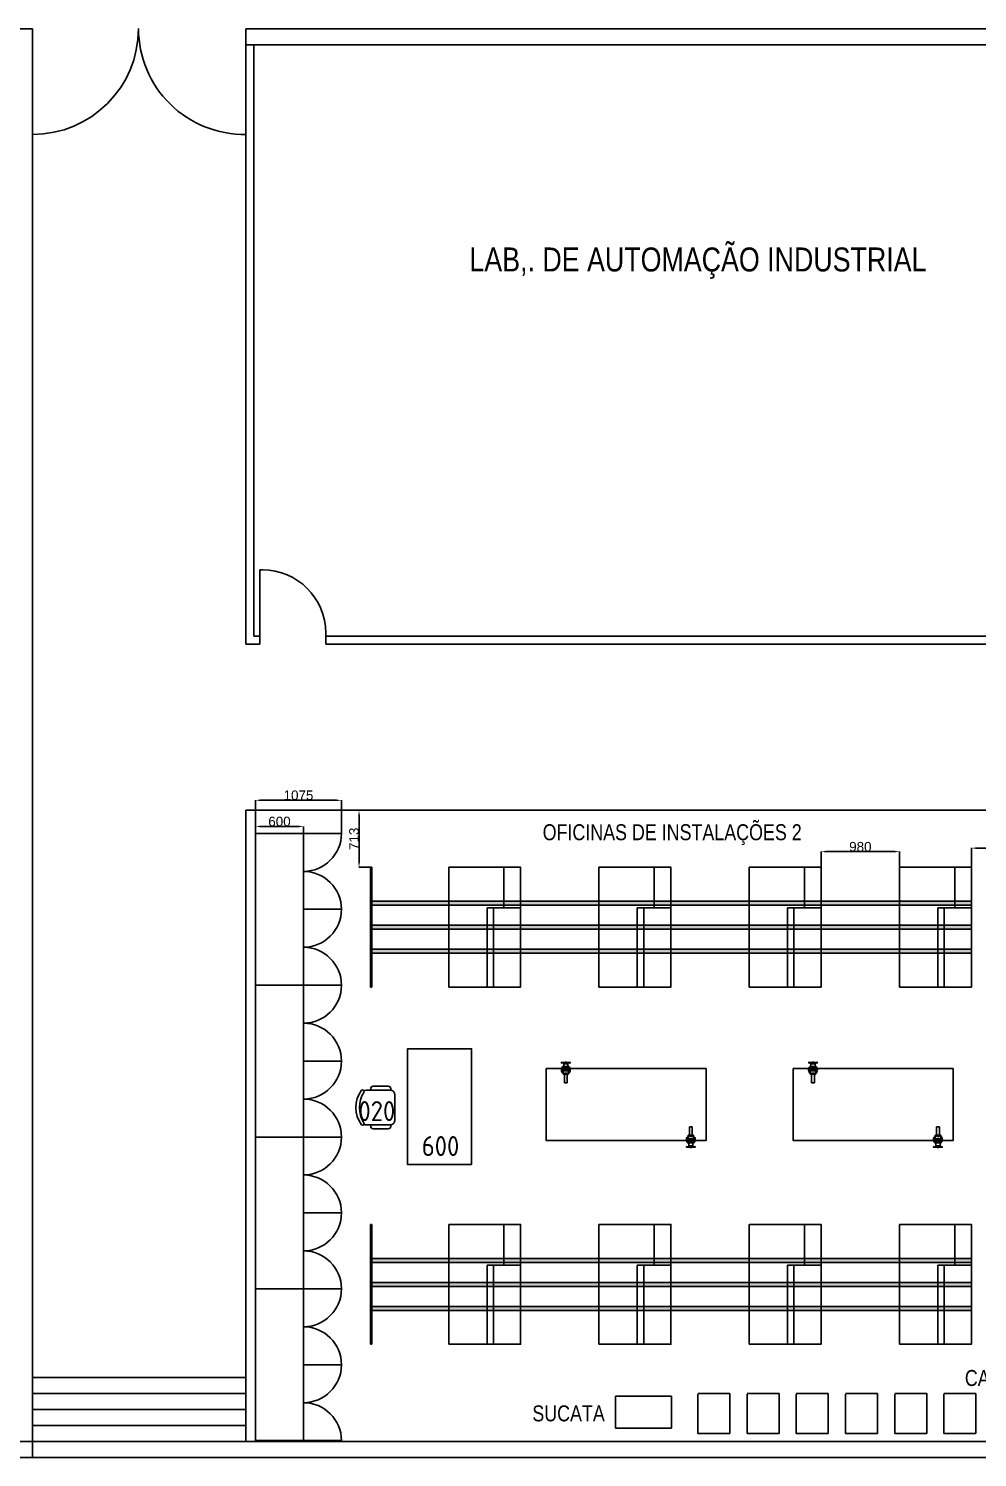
# Model space of a CAD drawing. Header units: millimetres. Extents: x 18768 to 1484868, y -11027 to 520152.
# Drawn here: x 671587 to 683458, y 148345 to 166229 of the extents above; entities that cross this region are included whole.
import ezdxf
from ezdxf.enums import TextEntityAlignment as Align

# ---------------------------------------------------------------- set-up
doc = ezdxf.new("R2010")
doc.units = ezdxf.units.MM
for name, color, linetype in [('4-MOBILIA', 4, 'Continuous'), ('A Construir', 1, 'Continuous'), ('L025-CONTORNO', 7, 'Continuous'), ('L025-TEXTO', 7, 'Continuous'), ('L035-ARRANJO-ADQUIRIR', 102, 'Continuous'), ('L035-TEXTO', 40, 'Continuous'), ('PAREDES', 7, 'Continuous')]:
    doc.layers.add(name, color=color, linetype=linetype)
doc.styles.add('ISO-CP--25', font='isocp.shx', dxfattribs={"height": 250})
doc.styles.get("Standard").update_dxf_attribs({"font": 'arial.ttf'})
doc.dimstyles.new('ISO-25', dxfattribs={"dimtxt": 2.5, "dimasz": 2.5, "dimexe": 1.25, "dimexo": 0.625, "dimtad": 1, "dimtxsty": 'Standard', "dimcen": 2.5, "dimadec": 0, "dimazin": 0, "dimtfac": 1, "dimtmove": 0, "dimatfit": 3, "dimfxl": 1, "dimarcsym": 0})

# ---------------------------------------------------------------- blocks, each defined once
blk = doc.blocks.new('*D191')
at = {"color": 0, "lineweight": -2, "transparency": 16777216}
for p, q in [((681504, 155732), (681504, 155928)), ((682424, 155927), (681564, 155927)), ((682484, 155732), (682484, 155928))]:
    blk.add_line(p, q, dxfattribs=at)
at = {"color": 0, "lineweight": 15, "transparency": 16777216}
for points in [[(681564, 155937), (681564, 155917), (681504, 155927)], [(682424, 155937), (682424, 155917), (682484, 155927)]]:
    blk.add_solid(points, dxfattribs=at)
at = {"layer": 'DEFPOINTS', "color": 0, "lineweight": 15, "transparency": 16777216}
for p in [(681504, 155927), (681504, 155731), (682484, 155731)]:
    blk.add_point(p, dxfattribs=at)
at = {"color": 0, "transparency": 16777216, "insert": (681994, 155988), "char_height": 120, "attachment_point": 5}
blk.add_mtext('980', dxfattribs=at)
blk = doc.blocks.new('*D188')
at = {"color": 0, "lineweight": -2, "transparency": 16777216}
for p, q in [((675863, 156445), (675719, 156445)), ((675721, 156385), (675721, 155791)), ((675863, 155731), (675719, 155731))]:
    blk.add_line(p, q, dxfattribs=at)
at = {"color": 0, "lineweight": 15, "transparency": 16777216}
for points in [[(675711, 156385), (675731, 156385), (675721, 156445)], [(675711, 155791), (675731, 155791), (675721, 155731)]]:
    blk.add_solid(points, dxfattribs=at)
at = {"layer": 'DEFPOINTS', "color": 0, "lineweight": 15, "transparency": 16777216}
for p in [(675864, 156445), (675721, 155731), (675864, 155731)]:
    blk.add_point(p, dxfattribs=at)
at = {"color": 0, "transparency": 16777216, "insert": (675659, 156088), "char_height": 120, "attachment_point": 5, "rotation": 90}
blk.add_mtext('713', dxfattribs=at)
blk = doc.blocks.new('*D192')
at = {"color": 0, "lineweight": -2, "transparency": 16777216}
for p, q in [((683384, 155732), (683384, 155973)), ((683444, 155971), (685380, 155971)), ((685440, 155732), (685440, 155973))]:
    blk.add_line(p, q, dxfattribs=at)
at = {"color": 0, "lineweight": 15, "transparency": 16777216}
for points in [[(683444, 155981), (683444, 155961), (683384, 155971)], [(685380, 155981), (685380, 155961), (685440, 155971)]]:
    blk.add_solid(points, dxfattribs=at)
at = {"layer": 'DEFPOINTS', "color": 0, "lineweight": 15, "transparency": 16777216}
for p in [(685440, 155971), (683384, 155731), (685440, 155731)]:
    blk.add_point(p, dxfattribs=at)
at = {"color": 0, "transparency": 16777216, "insert": (684412, 156033), "char_height": 120, "attachment_point": 5}
blk.add_mtext('2056', dxfattribs=at)
blk = doc.blocks.new('*U186')
for p, q in [((-200, 250), (200, 250)), ((-200, -250), (-200, 242)), ((200, 250), (200, -250)), ((200, -250), (-200, -250))]:
    blk.add_line(p, q)
blk = doc.blocks.new('*U187')
at = {"color": 0, "linetype": 'ByBlock', "lineweight": -2, "transparency": 16777216}
for p in [(-8000, 0), (-7385, 0), (-6769, 0), (-6154, 0), (-5538, 0), (-4923, 0), (-4308, 0), (-3692, 0), (-3077, 0), (-2462, 0), (-1846, 0), (-1231, 0), (-615, 0), (0, 0)]:
    blk.add_blockref('*U186', p, dxfattribs=at)
blk = doc.blocks.new('BL_SENAI_id9320210400')
at = {"layer": 'L035-ARRANJO-ADQUIRIR', "color": 0}
for points in [[(-690, 550, -0.290756), (-310, 550, 0.829608), (-284, 579, 0.333333), (-716, 579, 0.829608), (-690, 550)], [(-710, 550, 0.129448), (-717, 523), (-717, 219, 0.414214), (-663, 164), (-338, 164, 0.414214), (-284, 219), (-284, 525, 0.120944), (-290, 550)], [(-717, 464), (-737, 464, 0.414214), (-767, 434), (-767, 244, 0.414214), (-737, 214), (-717, 214)], [(-284, 214), (-264, 214, 0.414214), (-234, 244), (-234, 434, 0.414214), (-264, 464), (-284, 464)]]:
    blk.add_lwpolyline(points, format="xyb", dxfattribs=at)
at = {"layer": 'L025-TEXTO', "style": 'ISO-CP--25'}
blk.add_attdef('rmp_mt_codmaterial', (15, 15), '', height=40, dxfattribs=at)
at = {"layer": 'L025-TEXTO', "style": 'ISO-CP--25', "flags": 1}
for tag in ['rmp_mt_nomeunid', 'rmp_mt_potencia', 'rmp_mt_cod']:
    blk.add_attdef(tag, (15, 15), '', height=40, dxfattribs=at)
blk = doc.blocks.new('BL_SENAI_id9320220810')
at = {"layer": 'L025-CONTORNO', "color": 0}
blk.add_lwpolyline([(-688, 238), (112, 238), (112, 1688), (-688, 1688)], close=True, dxfattribs=at)
at = {"layer": 'L025-TEXTO', "style": 'ISO-CP--25'}
blk.add_attdef('rmp_mt_codmaterial', (15, 15), '', height=40, dxfattribs=at)
at = {"layer": 'L025-TEXTO', "style": 'ISO-CP--25', "flags": 1}
for tag in ['rmp_mt_nomeunid', 'rmp_mt_potencia', 'rmp_mt_cod']:
    blk.add_attdef(tag, (15, 15), '', height=40, dxfattribs=at)
blk = doc.blocks.new('*D198')
at = {"color": 0, "lineweight": -2, "transparency": 16777216}
for p, q in [((674426, 156156), (674426, 156243)), ((674486, 156242), (674966, 156242)), ((675026, 156156), (675026, 156243))]:
    blk.add_line(p, q, dxfattribs=at)
at = {"color": 0, "lineweight": 15, "transparency": 16777216}
for points in [[(674486, 156252), (674486, 156232), (674426, 156242)], [(674966, 156252), (674966, 156232), (675026, 156242)]]:
    blk.add_solid(points, dxfattribs=at)
at = {"layer": 'DEFPOINTS', "color": 0, "lineweight": 15, "transparency": 16777216}
for p in [(674426, 156155), (675026, 156242), (675026, 156155)]:
    blk.add_point(p, dxfattribs=at)
at = {"color": 0, "transparency": 16777216, "insert": (674726, 156304), "char_height": 120, "attachment_point": 5}
blk.add_mtext('600', dxfattribs=at)
blk = doc.blocks.new('*D199')
at = {"color": 0, "lineweight": -2, "transparency": 16777216}
for p, q in [((674426, 156156), (674426, 156572)), ((674486, 156570), (675441, 156570)), ((675501, 156156), (675501, 156572))]:
    blk.add_line(p, q, dxfattribs=at)
at = {"color": 0, "lineweight": 15, "transparency": 16777216}
for points in [[(674486, 156580), (674486, 156560), (674426, 156570)], [(675441, 156580), (675441, 156560), (675501, 156570)]]:
    blk.add_solid(points, dxfattribs=at)
at = {"layer": 'DEFPOINTS', "color": 0, "lineweight": 15, "transparency": 16777216}
for p in [(675501, 156570), (674426, 156155), (675501, 156155)]:
    blk.add_point(p, dxfattribs=at)
at = {"color": 0, "transparency": 16777216, "insert": (674964, 156632), "char_height": 120, "attachment_point": 5}
blk.add_mtext('1075', dxfattribs=at)

msp = doc.modelspace()

# ---------------------------------------------------------------- hatches: boundary and pattern name
at = {"true_color": 0xf4ee51}
h = msp.add_hatch(color=41, dxfattribs=at)
h.dxf.hatch_style = 1
h.paths.add_polyline_path([(676843.516, 155306.259), (675863.516, 155306.259), (675863.516, 155256.259), (676843.516, 155256.259)])
h.paths.add_polyline_path([(677323.381, 155306.259), (676843.516, 155306.259), (676843.516, 155256.259), (677323.381, 155256.259)])
h.paths.add_polyline_path([(677403.135, 155306.259), (677323.381, 155306.259), (677323.381, 155256.259), (677403.135, 155256.259)])
h.paths.add_polyline_path([(677743.516, 155306.259), (677403.135, 155306.259), (677403.135, 155256.259), (677743.516, 155256.259)])
h.paths.add_polyline_path([(678723.516, 155306.259), (677743.516, 155306.259), (677743.516, 155256.259), (678723.516, 155256.259)])
h.paths.add_polyline_path([(679203.381, 155306.259), (678723.516, 155306.259), (678723.516, 155256.259), (679203.381, 155256.259)])
h.paths.add_polyline_path([(679283.135, 155306.259), (679203.381, 155306.259), (679203.381, 155256.259), (679283.135, 155256.259)])
h.paths.add_polyline_path([(679623.516, 155306.259), (679283.135, 155306.259), (679283.135, 155256.259), (679623.516, 155256.259)])
h.paths.add_polyline_path([(680603.516, 155306.259), (679623.516, 155306.259), (679623.516, 155256.259), (680603.516, 155256.259)])
h.paths.add_polyline_path([(681503.516, 155306.259), (680603.516, 155306.259), (680603.516, 155256.259), (681503.516, 155256.259)])
h.paths.add_polyline_path([(682483.516, 155306.259), (681503.516, 155306.259), (681503.516, 155256.259), (682483.516, 155256.259)])
h.paths.add_polyline_path([(682963.381, 155306.259), (682483.516, 155306.259), (682483.516, 155256.259), (682963.381, 155256.259)])
h.paths.add_polyline_path([(683043.135, 155306.259), (682963.381, 155306.259), (682963.381, 155256.259), (683043.135, 155256.259)])
h.paths.add_polyline_path([(683383.516, 155306.259), (683043.135, 155306.259), (683043.135, 155256.259), (683383.516, 155256.259)])
h = msp.add_hatch(color=41, dxfattribs=at)
h.dxf.hatch_style = 1
h.paths.add_polyline_path([(676843.515, 155006.259), (675863.515, 155006.259), (675863.515, 154956.259), (676843.515, 154956.259)])
h.paths.add_polyline_path([(677323.38, 155006.259), (676843.515, 155006.259), (676843.515, 154956.259), (677323.38, 154956.259)])
h.paths.add_polyline_path([(677403.134, 155006.259), (677323.38, 155006.259), (677323.38, 154956.259), (677403.134, 154956.259)])
h.paths.add_polyline_path([(677743.515, 155006.259), (677403.134, 155006.259), (677403.134, 154956.259), (677743.515, 154956.259)])
h.paths.add_polyline_path([(678723.515, 155006.259), (677743.515, 155006.259), (677743.515, 154956.259), (678723.515, 154956.259)])
h.paths.add_polyline_path([(679203.38, 155006.259), (678723.515, 155006.259), (678723.515, 154956.259), (679203.38, 154956.259)])
h.paths.add_polyline_path([(679283.134, 155006.259), (679203.38, 155006.259), (679203.38, 154956.259), (679283.134, 154956.259)])
h.paths.add_polyline_path([(679623.515, 155006.259), (679283.134, 155006.259), (679283.134, 154956.259), (679623.515, 154956.259)])
h.paths.add_polyline_path([(680603.515, 155006.259), (679623.515, 155006.259), (679623.515, 154956.259), (680603.515, 154956.259)])
h.paths.add_polyline_path([(681503.515, 155006.259), (680603.515, 155006.259), (680603.515, 154956.259), (681503.515, 154956.259)])
h.paths.add_polyline_path([(682483.515, 155006.259), (681503.515, 155006.259), (681503.515, 154956.259), (682483.515, 154956.259)])
h.paths.add_polyline_path([(682963.38, 155006.259), (682483.515, 155006.259), (682483.515, 154956.259), (682963.38, 154956.259)])
h.paths.add_polyline_path([(683043.134, 155006.259), (682963.38, 155006.259), (682963.38, 154956.259), (683043.134, 154956.259)])
h.paths.add_polyline_path([(683383.515, 155006.259), (683043.134, 155006.259), (683043.134, 154956.259), (683383.515, 154956.259)])
h = msp.add_hatch(color=41, dxfattribs=at)
h.dxf.hatch_style = 1
h.paths.add_polyline_path([(676843.516, 154706.259), (675863.516, 154706.259), (675863.516, 154656.259), (676843.516, 154656.259)])
h.paths.add_polyline_path([(677323.381, 154706.259), (676843.516, 154706.259), (676843.516, 154656.259), (677323.381, 154656.259)])
h.paths.add_polyline_path([(677403.135, 154706.259), (677323.381, 154706.259), (677323.381, 154656.259), (677403.135, 154656.259)])
h.paths.add_polyline_path([(677743.516, 154706.259), (677403.135, 154706.259), (677403.135, 154656.259), (677743.516, 154656.259)])
h.paths.add_polyline_path([(678723.516, 154706.259), (677743.516, 154706.259), (677743.516, 154656.259), (678723.516, 154656.259)])
h.paths.add_polyline_path([(679203.381, 154706.259), (678723.516, 154706.259), (678723.516, 154656.259), (679203.381, 154656.259)])
h.paths.add_polyline_path([(679283.135, 154706.259), (679203.381, 154706.259), (679203.381, 154656.259), (679283.135, 154656.259)])
h.paths.add_polyline_path([(679623.516, 154706.259), (679283.135, 154706.259), (679283.135, 154656.259), (679623.516, 154656.259)])
h.paths.add_polyline_path([(680603.516, 154706.259), (679623.516, 154706.259), (679623.516, 154656.259), (680603.516, 154656.259)])
h.paths.add_polyline_path([(681503.516, 154706.259), (680603.516, 154706.259), (680603.516, 154656.259), (681503.516, 154656.259)])
h.paths.add_polyline_path([(682483.516, 154706.259), (681503.516, 154706.259), (681503.516, 154656.259), (682483.516, 154656.259)])
h.paths.add_polyline_path([(682963.381, 154706.259), (682483.516, 154706.259), (682483.516, 154656.259), (682963.381, 154656.259)])
h.paths.add_polyline_path([(683043.135, 154706.259), (682963.381, 154706.259), (682963.381, 154656.259), (683043.135, 154656.259)])
h.paths.add_polyline_path([(683383.516, 154706.259), (683043.135, 154706.259), (683043.135, 154656.259), (683383.516, 154656.259)])
h = msp.add_hatch(color=41, dxfattribs=at)
h.dxf.hatch_style = 1
h.paths.add_polyline_path([(676843.516, 150835.481), (675863.516, 150835.481), (675863.516, 150785.481), (676843.516, 150785.481)])
h.paths.add_polyline_path([(677323.381, 150835.481), (676843.516, 150835.481), (676843.516, 150785.481), (677323.381, 150785.481)])
h.paths.add_polyline_path([(677403.135, 150835.481), (677323.381, 150835.481), (677323.381, 150785.481), (677403.135, 150785.481)])
h.paths.add_polyline_path([(677743.516, 150835.481), (677403.135, 150835.481), (677403.135, 150785.481), (677743.516, 150785.481)])
h.paths.add_polyline_path([(678723.516, 150835.481), (677743.516, 150835.481), (677743.516, 150785.481), (678723.516, 150785.481)])
h.paths.add_polyline_path([(679203.381, 150835.481), (678723.516, 150835.481), (678723.516, 150785.481), (679203.381, 150785.481)])
h.paths.add_polyline_path([(679283.135, 150835.481), (679203.381, 150835.481), (679203.381, 150785.481), (679283.135, 150785.481)])
h.paths.add_polyline_path([(679623.516, 150835.481), (679283.135, 150835.481), (679283.135, 150785.481), (679623.516, 150785.481)])
h.paths.add_polyline_path([(680603.516, 150835.481), (679623.516, 150835.481), (679623.516, 150785.481), (680603.516, 150785.481)])
h.paths.add_polyline_path([(681503.516, 150835.481), (680603.516, 150835.481), (680603.516, 150785.481), (681503.516, 150785.481)])
h.paths.add_polyline_path([(682483.516, 150835.481), (681503.516, 150835.481), (681503.516, 150785.481), (682483.516, 150785.481)])
h.paths.add_polyline_path([(682963.381, 150835.481), (682483.516, 150835.481), (682483.516, 150785.481), (682963.381, 150785.481)])
h.paths.add_polyline_path([(683043.135, 150835.481), (682963.381, 150835.481), (682963.381, 150785.481), (683043.135, 150785.481)])
h.paths.add_polyline_path([(683383.516, 150835.481), (683043.135, 150835.481), (683043.135, 150785.481), (683383.516, 150785.481)])
h = msp.add_hatch(color=41, dxfattribs=at)
h.dxf.hatch_style = 1
h.paths.add_polyline_path([(676843.515, 150535.481), (675863.515, 150535.481), (675863.515, 150485.481), (676843.515, 150485.481)])
h.paths.add_polyline_path([(677323.38, 150535.481), (676843.515, 150535.481), (676843.515, 150485.481), (677323.38, 150485.481)])
h.paths.add_polyline_path([(677403.134, 150535.481), (677323.38, 150535.481), (677323.38, 150485.481), (677403.134, 150485.481)])
h.paths.add_polyline_path([(677743.515, 150535.481), (677403.134, 150535.481), (677403.134, 150485.481), (677743.515, 150485.481)])
h.paths.add_polyline_path([(678723.515, 150535.481), (677743.515, 150535.481), (677743.515, 150485.481), (678723.515, 150485.481)])
h.paths.add_polyline_path([(679203.38, 150535.481), (678723.515, 150535.481), (678723.515, 150485.481), (679203.38, 150485.481)])
h.paths.add_polyline_path([(679283.134, 150535.481), (679203.38, 150535.481), (679203.38, 150485.481), (679283.134, 150485.481)])
h.paths.add_polyline_path([(679623.515, 150535.481), (679283.134, 150535.481), (679283.134, 150485.481), (679623.515, 150485.481)])
h.paths.add_polyline_path([(680603.515, 150535.481), (679623.515, 150535.481), (679623.515, 150485.481), (680603.515, 150485.481)])
h.paths.add_polyline_path([(681503.515, 150535.481), (680603.515, 150535.481), (680603.515, 150485.481), (681503.515, 150485.481)])
h.paths.add_polyline_path([(682483.515, 150535.481), (681503.515, 150535.481), (681503.515, 150485.481), (682483.515, 150485.481)])
h.paths.add_polyline_path([(682963.38, 150535.481), (682483.515, 150535.481), (682483.515, 150485.481), (682963.38, 150485.481)])
h.paths.add_polyline_path([(683043.134, 150535.481), (682963.38, 150535.481), (682963.38, 150485.481), (683043.134, 150485.481)])
h.paths.add_polyline_path([(683383.515, 150535.481), (683043.134, 150535.481), (683043.134, 150485.481), (683383.515, 150485.481)])
h = msp.add_hatch(color=41, dxfattribs=at)
h.dxf.hatch_style = 1
h.paths.add_polyline_path([(676843.516, 150235.481), (675863.516, 150235.481), (675863.516, 150185.481), (676843.516, 150185.481)])
h.paths.add_polyline_path([(677323.381, 150235.481), (676843.516, 150235.481), (676843.516, 150185.481), (677323.381, 150185.481)])
h.paths.add_polyline_path([(677403.135, 150235.481), (677323.381, 150235.481), (677323.381, 150185.481), (677403.135, 150185.481)])
h.paths.add_polyline_path([(677743.516, 150235.481), (677403.135, 150235.481), (677403.135, 150185.481), (677743.516, 150185.481)])
h.paths.add_polyline_path([(678723.516, 150235.481), (677743.516, 150235.481), (677743.516, 150185.481), (678723.516, 150185.481)])
h.paths.add_polyline_path([(679203.381, 150235.481), (678723.516, 150235.481), (678723.516, 150185.481), (679203.381, 150185.481)])
h.paths.add_polyline_path([(679283.135, 150235.481), (679203.381, 150235.481), (679203.381, 150185.481), (679283.135, 150185.481)])
h.paths.add_polyline_path([(679623.516, 150235.481), (679283.135, 150235.481), (679283.135, 150185.481), (679623.516, 150185.481)])
h.paths.add_polyline_path([(680603.516, 150235.481), (679623.516, 150235.481), (679623.516, 150185.481), (680603.516, 150185.481)])
h.paths.add_polyline_path([(681503.516, 150235.481), (680603.516, 150235.481), (680603.516, 150185.481), (681503.516, 150185.481)])
h.paths.add_polyline_path([(682483.516, 150235.481), (681503.516, 150235.481), (681503.516, 150185.481), (682483.516, 150185.481)])
h.paths.add_polyline_path([(682963.381, 150235.481), (682483.516, 150235.481), (682483.516, 150185.481), (682963.381, 150185.481)])
h.paths.add_polyline_path([(683043.135, 150235.481), (682963.381, 150235.481), (682963.381, 150185.481), (683043.135, 150185.481)])
h.paths.add_polyline_path([(683383.516, 150235.481), (683043.135, 150235.481), (683043.135, 150185.481), (683383.516, 150185.481)])

# ---------------------------------------------------------------- linework, layer by layer
for p, q in [((674306.924, 166024.6), (674306.924, 166224.6)), ((674514.699, 159453.508), (674479.699, 159453.508)), ((675304.699, 158663.508), (675304.699, 158524.6)), ((675863.515, 155731.259), (675883.515, 155731.259)), ((675883.515, 155731.259), (675883.515, 154231.259)), ((676843.515, 155731.259), (676843.515, 154231.259)), ((677534.826, 155731.259), (677534.826, 155221.759)), ((678723.515, 155731.259), (678723.515, 154231.259)), ((679414.826, 155731.259), (679414.826, 155221.759)), ((680603.515, 155731.259), (680603.515, 154231.259)), ((681294.826, 155731.259), (681294.826, 155221.759)), ((682483.515, 155731.259), (682483.515, 154231.259)), ((683174.826, 155731.259), (683174.826, 155221.759)), ((683383.515, 155306.259), (675863.515, 155306.259)), ((675863.515, 155306.259), (675863.515, 155256.259)), ((675863.515, 155256.259), (683383.515, 155256.259)), ((683383.515, 155256.259), (683383.515, 155306.259)), ((677743.515, 155221.759), (677323.38, 155221.759)), ((677323.38, 155221.759), (677323.38, 154231.259)), ((677403.134, 155221.759), (677403.134, 154231.259)), ((679623.515, 155221.759), (679203.38, 155221.759)), ((679203.38, 155221.759), (679203.38, 154231.259)), ((679283.134, 155221.759), (679283.134, 154231.259)), ((681503.515, 155221.759), (681083.38, 155221.759)), ((681083.38, 155221.759), (681083.38, 154231.259)), ((681163.134, 155221.759), (681163.134, 154231.259)), ((683383.515, 155221.759), (682963.38, 155221.759)), ((682963.38, 155221.759), (682963.38, 154231.259)), ((683043.134, 155221.759), (683043.134, 154231.259)), ((683383.515, 155006.259), (675863.515, 155006.259)), ((675863.515, 155006.259), (675863.515, 154956.259)), ((675863.515, 154956.259), (683383.515, 154956.259)), ((683383.515, 154956.259), (683383.515, 155006.259)), ((683383.515, 154706.259), (675863.515, 154706.259)), ((675863.515, 154706.259), (675863.515, 154656.259)), ((683383.515, 154656.259), (683383.515, 154706.259)), ((675863.515, 154656.259), (683383.515, 154656.259)), ((675883.515, 154231.259), (675863.515, 154231.259)), ((675863.515, 151260.481), (675883.515, 151260.481)), ((675883.515, 151260.481), (675883.515, 149760.481)), ((676843.515, 151260.481), (676843.515, 149760.481)), ((677534.826, 151260.481), (677534.826, 150750.981)), ((678723.515, 151260.481), (678723.515, 149760.481)), ((679414.826, 151260.481), (679414.826, 150750.981)), ((680603.515, 151260.481), (680603.515, 149760.481)), ((681294.826, 151260.481), (681294.826, 150750.981)), ((682483.515, 151260.481), (682483.515, 149760.481)), ((683174.826, 151260.481), (683174.826, 150750.981)), ((683383.515, 150835.481), (675863.515, 150835.481)), ((675863.515, 150835.481), (675863.515, 150785.481)), ((675863.515, 150785.481), (683383.515, 150785.481)), ((683383.515, 150785.481), (683383.515, 150835.481)), ((677743.515, 150750.981), (677323.38, 150750.981)), ((677323.38, 150750.981), (677323.38, 149760.481)), ((677403.134, 150750.981), (677403.134, 149760.481)), ((679623.515, 150750.981), (679203.38, 150750.981)), ((679203.38, 150750.981), (679203.38, 149760.481)), ((679283.134, 150750.981), (679283.134, 149760.481)), ((681503.515, 150750.981), (681083.38, 150750.981)), ((681083.38, 150750.981), (681083.38, 149760.481)), ((681163.134, 150750.981), (681163.134, 149760.481)), ((683383.515, 150750.981), (682963.38, 150750.981)), ((682963.38, 150750.981), (682963.38, 149760.481)), ((683043.134, 150750.981), (683043.134, 149760.481)), ((683383.515, 150535.481), (675863.515, 150535.481)), ((675863.515, 150535.481), (675863.515, 150485.481)), ((675863.515, 150485.481), (683383.515, 150485.481)), ((683383.515, 150485.481), (683383.515, 150535.481)), ((683383.515, 150235.481), (675863.515, 150235.481)), ((675863.515, 150235.481), (675863.515, 150185.481)), ((683383.515, 150185.481), (683383.515, 150235.481)), ((675863.515, 150185.481), (683383.515, 150185.481)), ((675883.515, 149760.481), (675863.515, 149760.481)), ((679632.204, 149110.116), (678932.204, 149110.116)), ((678932.204, 149110.116), (678932.204, 148710.116)), ((679632.204, 148710.116), (679632.204, 149110.116)), ((678932.204, 148710.116), (679632.204, 148710.116))]:
    msp.add_line(p, q)
at = {"color": 2}
for p, q in [((675026.334, 155204.932), (675501.334, 155204.932)), ((675026.334, 153304.932), (675501.334, 153304.932)), ((675026.334, 151404.932), (675501.334, 151404.932)), ((675026.334, 149504.932), (675501.334, 149504.932))]:
    msp.add_line(p, q, dxfattribs=at)
for points in [[(674426.334, 156154.932), (674426.334, 154254.932), (675026.334, 154254.932), (675026.334, 156154.932)], [(674426.334, 154254.932), (674426.334, 152354.932), (675026.334, 152354.932), (675026.334, 154254.932)], [(674426.334, 152354.932), (674426.334, 150454.932), (675026.334, 150454.932), (675026.334, 152354.932)], [(674426.334, 150454.932), (674426.334, 148554.932), (675026.334, 148554.932), (675026.334, 150454.932)]]:
    msp.add_lwpolyline(points, close=True)
for points in [[(675026.334, 156154.932), (675501.334, 156154.932, -0.414213562), (675026.334, 155679.932, -0.414213562), (675501.334, 155204.932, -0.414213562), (675026.334, 154729.932, -0.414213562), (675501.334, 154254.932), (675026.334, 154254.932)], [(675026.334, 154254.932), (675501.334, 154254.932, -0.414213562), (675026.334, 153779.932, -0.414213562), (675501.334, 153304.932, -0.414213562), (675026.334, 152829.932, -0.414213562), (675501.334, 152354.932), (675026.334, 152354.932)], [(675026.334, 152354.932), (675501.334, 152354.932, -0.414213562), (675026.334, 151879.932, -0.414213562), (675501.334, 151404.932, -0.414213562), (675026.334, 150929.932, -0.414213562), (675501.334, 150454.932), (675026.334, 150454.932)], [(675026.334, 150454.932), (675501.334, 150454.932, -0.414213562), (675026.334, 149979.932, -0.414213562), (675501.334, 149504.932, -0.414213562), (675026.334, 149029.932, -0.414213562), (675501.334, 148554.932), (675026.334, 148554.932)]]:
    msp.add_lwpolyline(points, format="xyb", dxfattribs=at)
for points in [[(675863.515, 155731.259), (675863.515, 154231.259)], [(677743.515, 154231.259), (677743.515, 155731.259), (676843.515, 155731.259)], [(677743.515, 155731.259), (677743.515, 154231.259)], [(679623.515, 154231.259), (679623.515, 155731.259), (678723.515, 155731.259)], [(679623.515, 155731.259), (679623.515, 154231.259)], [(681503.515, 154231.259), (681503.515, 155731.259), (680603.515, 155731.259)], [(681503.515, 155731.259), (681503.515, 154231.259)], [(683383.515, 154231.259), (683383.515, 155731.259), (682483.515, 155731.259)], [(676843.515, 154231.259), (677743.515, 154231.259), (677743.515, 155256.259)], [(678723.515, 154231.259), (679623.515, 154231.259), (679623.515, 155256.259)], [(680603.515, 154231.259), (681503.515, 154231.259), (681503.515, 155256.259)], [(682483.515, 154231.259), (683383.515, 154231.259), (683383.515, 155256.259)], [(675863.515, 151260.481), (675863.515, 149760.481)], [(677743.515, 149760.481), (677743.515, 151260.481), (676843.515, 151260.481)], [(677743.515, 151260.481), (677743.515, 149760.481)], [(679623.515, 149760.481), (679623.515, 151260.481), (678723.515, 151260.481)], [(679623.515, 151260.481), (679623.515, 149760.481)], [(681503.515, 149760.481), (681503.515, 151260.481), (680603.515, 151260.481)], [(681503.515, 151260.481), (681503.515, 149760.481)], [(683383.515, 149760.481), (683383.515, 151260.481), (682483.515, 151260.481)], [(676843.515, 149760.481), (677743.515, 149760.481), (677743.515, 150785.481)], [(678723.515, 149760.481), (679623.515, 149760.481), (679623.515, 150785.481)], [(680603.515, 149760.481), (681503.515, 149760.481), (681503.515, 150785.481)], [(682483.515, 149760.481), (683383.515, 149760.481), (683383.515, 150785.481)]]:
    msp.add_lwpolyline(points)
at = {"layer": 'A Construir'}
for p, q in [((671636.924, 163524.6), (671636.924, 163604.6)), ((674306.924, 148544.6), (674306.924, 156444.6)), ((674306.924, 156444.6), (694516.175, 156444.6))]:
    msp.add_line(p, q, dxfattribs=at)
at = {"layer": 'L035-ARRANJO-ADQUIRIR'}
for p, q in [((678282.461, 153275.227), (678335.737, 153275.227)), ((678282.461, 153275.227), (678282.461, 153248.088)), ((678282.461, 153270.809), (678335.737, 153270.809)), ((678335.737, 153275.227), (678335.737, 153248.088)), ((681374.313, 153275.227), (681427.589, 153275.227)), ((681374.313, 153275.227), (681374.313, 153248.088)), ((681374.313, 153270.809), (681427.589, 153270.809)), ((681427.589, 153275.227), (681427.589, 153248.088)), ((678271.1, 153213.338), (678271.1, 153219.19)), ((678347.098, 153213.338), (678271.1, 153213.338)), ((678271.1, 153206.613), (678271.1, 153200.761)), ((678347.098, 153206.613), (678271.1, 153206.613)), ((678274.808, 153139.75), (678274.808, 153180.635)), ((678343.389, 153139.75), (678274.808, 153139.75)), ((678279.302, 153219.19), (678347.098, 153219.19)), ((678279.302, 153200.761), (678347.098, 153200.761)), ((678290.768, 153035.042), (678290.768, 153139.75)), ((678324.264, 153236.728), (678293.934, 153236.728)), ((678327.429, 153139.75), (678327.429, 153035.042)), ((678343.389, 153180.635), (678343.389, 153139.75)), ((678347.098, 153219.19), (678347.098, 153213.338)), ((678347.098, 153200.761), (678347.098, 153206.613)), ((681362.952, 153213.338), (681362.952, 153219.19)), ((681438.95, 153213.338), (681362.952, 153213.338)), ((681362.952, 153206.613), (681362.952, 153200.761)), ((681438.95, 153206.613), (681362.952, 153206.613)), ((681366.66, 153139.75), (681366.66, 153180.635)), ((681435.241, 153139.75), (681366.66, 153139.75)), ((681371.154, 153219.19), (681438.95, 153219.19)), ((681371.154, 153200.761), (681438.95, 153200.761)), ((681382.62, 153035.042), (681382.62, 153139.75)), ((681416.116, 153236.728), (681385.786, 153236.728)), ((681419.281, 153139.75), (681419.281, 153035.042)), ((681435.241, 153180.635), (681435.241, 153139.75)), ((681438.95, 153219.19), (681438.95, 153213.338)), ((681438.95, 153200.761), (681438.95, 153206.613)), ((678290.768, 153035.042), (678327.429, 153035.042)), ((681382.62, 153035.042), (681419.281, 153035.042)), ((679838.758, 152336.825), (679838.758, 152377.71)), ((679838.758, 152377.71), (679907.339, 152377.71)), ((679891.379, 152482.418), (679854.718, 152482.418)), ((679854.718, 152377.71), (679854.718, 152482.418)), ((679891.379, 152482.418), (679891.379, 152377.71)), ((679907.339, 152377.71), (679907.339, 152336.825)), ((682930.61, 152336.825), (682930.61, 152377.71)), ((682930.61, 152377.71), (682999.191, 152377.71)), ((682983.231, 152482.418), (682946.57, 152482.418)), ((682946.57, 152377.71), (682946.57, 152482.418)), ((682983.231, 152482.418), (682983.231, 152377.71)), ((682999.191, 152377.71), (682999.191, 152336.825)), ((679835.049, 152316.699), (679835.049, 152310.847)), ((679835.049, 152310.847), (679911.047, 152310.847)), ((679835.049, 152298.27), (679835.049, 152304.122)), ((679835.049, 152304.122), (679911.047, 152304.122)), ((679902.845, 152298.27), (679835.049, 152298.27)), ((679846.41, 152242.233), (679846.41, 152269.372)), ((679899.686, 152246.651), (679846.41, 152246.651)), ((679899.686, 152242.233), (679846.41, 152242.233)), ((679857.883, 152280.732), (679888.213, 152280.732)), ((679899.686, 152242.233), (679899.686, 152269.372)), ((679911.047, 152310.847), (679911.047, 152316.699)), ((679911.047, 152304.122), (679911.047, 152298.27)), ((682926.901, 152316.699), (682926.901, 152310.847)), ((682926.901, 152310.847), (683002.899, 152310.847)), ((682926.901, 152298.27), (682926.901, 152304.122)), ((682926.901, 152304.122), (683002.899, 152304.122)), ((682994.697, 152298.27), (682926.901, 152298.27)), ((682938.262, 152242.233), (682938.262, 152269.372)), ((682991.538, 152246.651), (682938.262, 152246.651)), ((682991.538, 152242.233), (682938.262, 152242.233)), ((682949.736, 152280.732), (682980.065, 152280.732)), ((682991.538, 152242.233), (682991.538, 152269.372)), ((683002.899, 152310.847), (683002.899, 152316.699)), ((683002.899, 152304.122), (683002.899, 152298.27))]:
    msp.add_line(p, q, dxfattribs=at)
for points in [[(678255.44, 153281.226), (678259.554, 153281.226), (678259.554, 153290.617), (678255.44, 153290.617)], [(678317.107, 153275.227), (678301.31, 153275.227), (678301.31, 153293.845), (678317.107, 153293.845)], [(678362.977, 153281.226), (678358.863, 153281.226), (678358.863, 153290.617), (678362.977, 153290.617)], [(681347.292, 153281.226), (681351.406, 153281.226), (681351.406, 153290.617), (681347.292, 153290.617)], [(681408.959, 153275.227), (681393.162, 153275.227), (681393.162, 153293.845), (681408.959, 153293.845)], [(681454.829, 153281.226), (681450.715, 153281.226), (681450.715, 153290.617), (681454.829, 153290.617)], [(678062.843, 153211.211), (680062.843, 153211.211), (680062.843, 152311.211), (678062.843, 152311.211)], [(678271.1, 153236.728), (678271.1, 153219.19), (678347.098, 153219.19), (678347.098, 153236.728)], [(678271.1, 153183.223), (678271.1, 153200.761), (678347.098, 153200.761), (678347.098, 153183.223)], [(678325.277, 153139.75), (678292.92, 153139.75), (678292.92, 153155.41), (678325.277, 153155.41)], [(681154.695, 153211.211), (683154.695, 153211.211), (683154.695, 152311.211), (681154.695, 152311.211)], [(681362.952, 153236.728), (681362.952, 153219.19), (681438.95, 153219.19), (681438.95, 153236.728)], [(681362.952, 153183.223), (681362.952, 153200.761), (681438.95, 153200.761), (681438.95, 153183.223)], [(681417.13, 153139.75), (681384.772, 153139.75), (681384.772, 153155.41), (681417.13, 153155.41)], [(679856.869, 152377.71), (679889.227, 152377.71), (679889.227, 152362.05), (679856.869, 152362.05)], [(682948.722, 152377.71), (682981.079, 152377.71), (682981.079, 152362.05), (682948.722, 152362.05)], [(679819.17, 152236.234), (679823.284, 152236.234), (679823.284, 152226.843), (679819.17, 152226.843)], [(679911.047, 152334.237), (679911.047, 152316.699), (679835.049, 152316.699), (679835.049, 152334.237)], [(679911.047, 152280.732), (679911.047, 152298.27), (679835.049, 152298.27), (679835.049, 152280.732)], [(679865.04, 152242.233), (679880.837, 152242.233), (679880.837, 152223.615), (679865.04, 152223.615)], [(679926.707, 152236.234), (679922.593, 152236.234), (679922.593, 152226.843), (679926.707, 152226.843)], [(682911.022, 152236.234), (682915.136, 152236.234), (682915.136, 152226.843), (682911.022, 152226.843)], [(683002.899, 152334.237), (683002.899, 152316.699), (682926.901, 152316.699), (682926.901, 152334.237)], [(683002.899, 152280.732), (683002.899, 152298.27), (682926.901, 152298.27), (682926.901, 152280.732)], [(682956.893, 152242.233), (682972.689, 152242.233), (682972.689, 152223.615), (682956.893, 152223.615)], [(683018.559, 152236.234), (683014.445, 152236.234), (683014.445, 152226.843), (683018.559, 152226.843)]]:
    msp.add_lwpolyline(points, close=True, dxfattribs=at)
for points in [[(678301.31, 153283.867), (678259.554, 153283.867), (678259.554, 153287.976), (678301.31, 153287.976)], [(678317.107, 153287.976), (678358.863, 153287.976), (678358.863, 153283.867), (678317.107, 153283.867)], [(681393.162, 153283.867), (681351.406, 153283.867), (681351.406, 153287.976), (681393.162, 153287.976)], [(681408.959, 153287.976), (681450.715, 153287.976), (681450.715, 153283.867), (681408.959, 153283.867)], [(679865.04, 152229.485), (679823.284, 152229.485), (679823.284, 152233.593), (679865.04, 152233.593)], [(679880.837, 152233.593), (679922.593, 152233.593), (679922.593, 152229.485), (679880.837, 152229.485)], [(682956.893, 152229.485), (682915.136, 152229.485), (682915.136, 152233.593), (682956.893, 152233.593)], [(682972.689, 152233.593), (683014.445, 152233.593), (683014.445, 152229.485), (682972.689, 152229.485)]]:
    msp.add_lwpolyline(points, dxfattribs=at)
for centre in [(678262.45, 153193.974), (678355.747, 153193.974), (681354.302, 153193.974), (681447.599, 153193.974), (679826.4, 152323.486), (679919.697, 152323.486), (682918.252, 152323.486), (683011.549, 152323.486)]:
    msp.add_circle(centre, 4.459, dxfattribs=at)
for centre, radius, start, end in [((678309.099, 153195.287), 55.537, 131.738552, 231.8706706), ((678271.1, 153248.088), 11.36, 270, 0), ((678272.22, 153180.635), 2.588, 0, 90), ((678347.098, 153248.088), 11.36, 180, 270), ((678309.099, 153195.287), 55.537, 308.1293294, 48.261448), ((678345.978, 153180.635), 2.588, 90, 180), ((681400.951, 153195.287), 55.537, 131.738552, 231.8706706), ((681362.952, 153248.088), 11.36, 270, 0), ((681364.072, 153180.635), 2.588, 0, 90), ((681438.95, 153248.088), 11.36, 180, 270), ((681400.951, 153195.287), 55.537, 308.1293294, 48.261448), ((681437.83, 153180.635), 2.588, 90, 180), ((679873.048, 152322.173), 55.537, 128.1293294, 228.261448), ((679835.049, 152269.372), 11.36, 0, 90), ((679836.169, 152336.825), 2.588, 270, 0), ((679911.047, 152269.372), 11.36, 90, 180), ((679873.048, 152322.173), 55.537, 311.738552, 51.8706706), ((679909.927, 152336.825), 2.588, 180, 270), ((682964.9, 152322.173), 55.537, 128.1293294, 228.261448), ((682926.901, 152269.372), 11.36, 0, 90), ((682928.021, 152336.825), 2.588, 270, 0), ((683002.899, 152269.372), 11.36, 90, 180), ((682964.9, 152322.173), 55.537, 311.738552, 51.8706706), ((683001.779, 152336.825), 2.588, 180, 270)]:
    msp.add_arc(centre, radius, start, end, dxfattribs=at)
at = {"layer": 'PAREDES'}
for p, q in [((671636.924, 166224.6), (661522.175, 166224.6)), ((671636.924, 164904.174), (671636.924, 166224.6)), ((684286.175, 166224.6), (674306.924, 166224.6)), ((694536.175, 166024.6), (674306.924, 166024.6)), ((674306.924, 166024.6), (674306.924, 158524.6)), ((674406.924, 166024.6), (674406.924, 158624.6)), ((671636.924, 164904.174), (671636.924, 148544.6)), ((674479.699, 159453.508), (674479.699, 158524.6)), ((674306.924, 158524.6), (674479.699, 158524.6)), ((674406.924, 158624.6), (674479.699, 158624.6)), ((675304.699, 158624.6), (684538.95, 158624.6)), ((675304.699, 158524.6), (684538.95, 158524.6)), ((674231.924, 149344.6), (671636.924, 149344.6)), ((674306.924, 149344.6), (671656.924, 149344.6)), ((674231.924, 149144.6), (671636.924, 149144.6)), ((674306.924, 149144.6), (671656.924, 149144.6)), ((674231.924, 148944.6), (671636.924, 148944.6)), ((674306.924, 148944.6), (671656.924, 148944.6)), ((674231.924, 148744.6), (671636.924, 148744.6)), ((674306.924, 148744.6), (671656.924, 148744.6)), ((697016.175, 148544.6), (661722.175, 148544.6)), ((672022.175, 148544.6), (674022.175, 148544.6)), ((672022.175, 148544.6), (674022.175, 148544.6)), ((672081.924, 148544.6), (674081.924, 148544.6)), ((672156.924, 148544.6), (674156.924, 148544.6)), ((661722.175, 148344.6), (697016.175, 148344.6)), ((661722.175, 148344.6), (697016.175, 148344.6)), ((674022.175, 148344.6), (672022.175, 148344.6)), ((674022.175, 148344.6), (672022.175, 148344.6)), ((674022.175, 148344.6), (672022.175, 148344.6)), ((674022.175, 148344.6), (672022.175, 148344.6)), ((674022.175, 148344.6), (672022.175, 148344.6)), ((674022.175, 148344.6), (672022.175, 148344.6)), ((674081.924, 148344.6), (672081.924, 148344.6)), ((674081.924, 148344.6), (672081.924, 148344.6)), ((674081.924, 148344.6), (672081.924, 148344.6)), ((674156.924, 148344.6), (672156.924, 148344.6)), ((674156.924, 148344.6), (672156.924, 148344.6)), ((674156.924, 148344.6), (672156.924, 148344.6))]:
    msp.add_line(p, q, dxfattribs=at)
at = {"layer": 'PAREDES', "ltscale": 0.01}
msp.add_line((671636.924, 149344.6), (671636.924, 148344.6), dxfattribs=at)
at = {"layer": 'PAREDES'}
for centre, radius, start, end in [((671636.924, 166229.174), 1325, 270, 0), ((674286.924, 166229.174), 1325, 180, 270.8648748), ((674514.699, 158663.508), 790, 0, 90)]:
    msp.add_arc(centre, radius, start, end, dxfattribs=at)

# ---------------------------------------------------------------- block references
msp.add_blockref('*U187', (688161.808, 148894.599))
at = {"layer": 'L035-ARRANJO-ADQUIRIR'}
ref = msp.add_blockref('BL_SENAI_id9320220810', (676440.718, 151771.504), dxfattribs=dict(at, xscale=-1))
ref.add_attrib('rmp_mt_codmaterial', '009', dxfattribs={"layer": 'L025-TEXTO', "height": 250, "rotation": 180, "style": 'ISO-CP--25'}).set_placement((676739.673, 152366.681), align=Align.CENTER)
ref = msp.add_blockref('BL_SENAI_id9320210400', (676331.815, 152224.024), dxfattribs=dict(at, xscale=-1, rotation=90))
ref.add_attrib('rmp_mt_codmaterial', '020', dxfattribs={"layer": 'L025-TEXTO', "height": 250, "style": 'ISO-CP--25'}).set_placement((675944.252, 152679.454), align=Align.MIDDLE)

# ---------------------------------------------------------------- texts
at = {"layer": '4-MOBILIA', "width": 0.8}
for s, p in [('OFICINAS DE INSTALAÇÕES 2', (678018.676, 156069.972)), ('CARRINHO COM MOTORES', (683301.28, 149238.858)), ('SUCATA', (677889.836, 148795.927))]:
    msp.add_text(s, height=200, dxfattribs=at).set_placement(p)
at = {"layer": 'L035-TEXTO', "width": 0.8}
msp.add_text('LAB,. DE AUTOMAÇÃO INDUSTRIAL', height=300, dxfattribs=at).set_placement((677102.53, 163189))

# ---------------------------------------------------------------- dimensions: what is measured, and where the dimension line sits
at = {"color": 4}
for base, p2, picture, middle in [((675501.334, 156570.421), (675501.334, 156154.932), '*D199', (674963.834, 156570.421)), ((675026.334, 156241.691), (675026.334, 156154.932), '*D198', (674726.334, 156241.691))]:
    dim = msp.add_linear_dim(base=base, p1=(674426.334, 156154.932), p2=p2, dimstyle='ISO-25', override={"dimtxt": 120, "dimasz": 60, "dimdec": 0}, dxfattribs=at)
    dim.commit()
    dim.dimension.update_dxf_attribs({"geometry": picture, "text_midpoint": middle, "dimtype": 160})
dim = msp.add_linear_dim(base=(675720.608, 155731.259), p1=(675863.515, 156444.6), p2=(675863.515, 155731.259), angle=90, dimstyle='ISO-25', override={"dimtxt": 120, "dimasz": 60, "dimdec": 0}, dxfattribs=at)
dim.commit()
dim.dimension.update_dxf_attribs({"geometry": '*D188', "text_midpoint": (675658.673, 156087.929)})
for base, p1, p2, picture, middle in [((681503.515, 155926.506), (682483.515, 155731.259), (681503.515, 155731.259), '*D191', (681993.515, 155988.4)), ((685439.584, 155971.469), (683383.515, 155731.259), (685439.584, 155731.259), '*D192', (684411.549, 156033.363))]:
    dim = msp.add_linear_dim(base=base, p1=p1, p2=p2, dimstyle='ISO-25', override={"dimtxt": 120, "dimasz": 60, "dimdec": 0}, dxfattribs=at)
    dim.commit()
    dim.dimension.update_dxf_attribs({"geometry": picture, "text_midpoint": middle})

doc.saveas('drawing.dxf')
